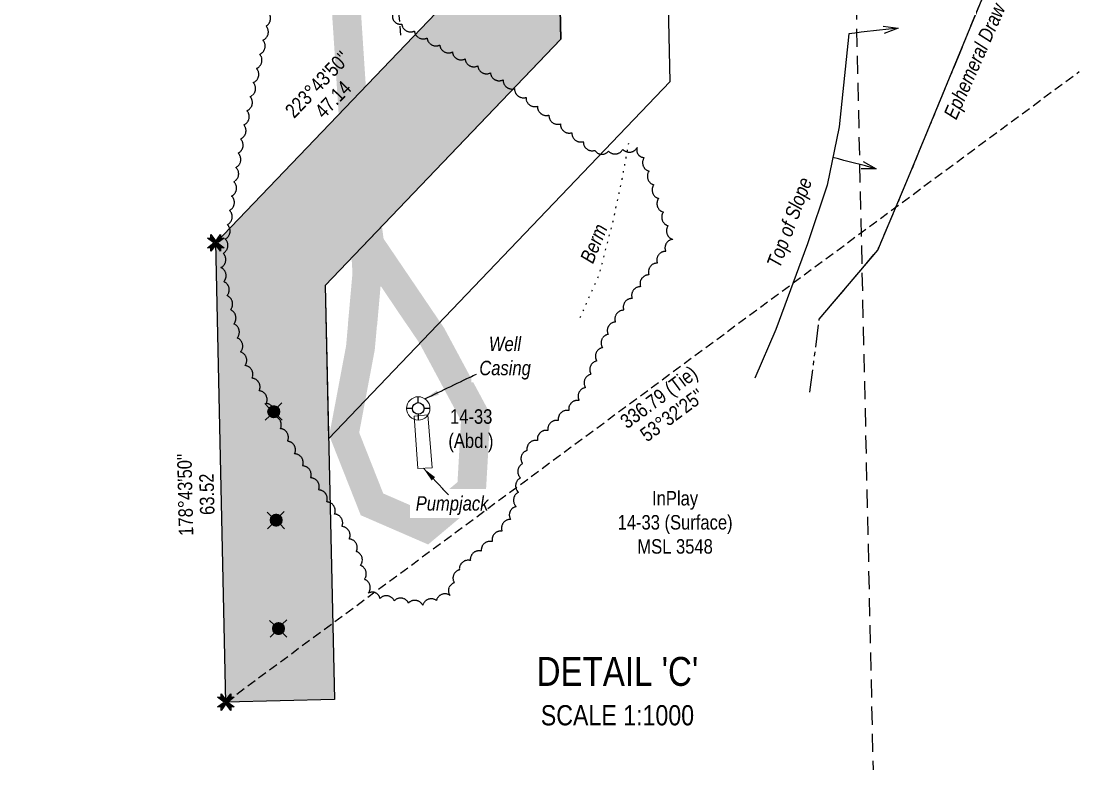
# Model space of a CAD drawing. Extents: x 601495 to 607119, y 5883555 to 5886722.
# Drawn here: x 602999 to 603733, y 5883555 to 5884073 of the extents above; entities that cross this region are included whole.
import ezdxf
from ezdxf.enums import TextEntityAlignment as Align

# ---------------------------------------------------------------- set-up
doc = ezdxf.new("R2010")
doc.units = 0
doc.header["$LTSCALE"] = 5
for name, pattern in [('0', [1, 1, 0]), ('foc-ACCESSROAD', [3.75, 2.5, -1.25]), ('foc-TIELINE', [1.875, 1.25, -0.625]), ('foc-TOPO', [1, 0.2, -0.8]), ('foc-TOPO-ephemeral', [6.25, 3.125, -0.625, 0.625, -0.625, 0.625, -0.625]), ('UG_PIPE', [1.875, 1.25, -0.625])]:
    doc.linetypes.add(name, pattern=pattern)
for name, color, linetype, lineweight in [('AS-GENERAL', 48, 'Continuous', 18), ('C-AR-T', 13, 'Continuous', 9), ('C-WS-T', 13, 'Continuous', 9), ('T-TEXT', 48, 'Continuous', 18)]:
    doc.layers.add(name, color=color, linetype=linetype, lineweight=lineweight)
for name, color, linetype in [('AS-PIPE-UG', 44, 'UG_PIPE'), ('AS-ROADS', 254, 'Continuous'), ('C-RW', 13, 'Continuous'), ('C-WS', 13, 'foc-ACCESSROAD'), ('DETAIL-T', 7, 'Continuous'), ('F-WS-S', 8, 'Continuous'), ('L-BD', 7, 'Continuous'), ('L-MON', 1, 'Continuous'), ('L-TIE', 7, 'foc-TIELINE'), ('P-PROPOSED', 10, 'Continuous'), ('P-PROPOSED-H', 21, 'Continuous'), ('T-BUSH', 110, '0'), ('T-DRAW', 143, 'foc-TOPO-ephemeral'), ('T-GENERAL', 48, 'foc-TOPO'), ('T-SLOPE', 48, 'Continuous'), ('T-WATER-T', 170, 'Continuous')]:
    doc.layers.add(name, color=color, linetype=linetype)
doc.styles.add('80CG', font='ARIALN.TTF', dxfattribs={"height": 10})
doc.styles.add('80L', font='ARIALN.TTF', dxfattribs={"height": 10})
doc.styles.add('80LS', font='ARIALNI.TTF', dxfattribs={"height": 10})
doc.styles.add('foc-LtypeFont', font='ARIALN.TTF', dxfattribs={"height": 7.35})
doc.linetypes.add('foc-TOPO-flowdirection-NOLINE', pattern='A,0,[">",foc-LtypeFont,S=0.3,R=0,X=0,Y=-0.945],-20,[">",foc-LtypeFont,S=0.3,R=0,X=0,Y=-0.945],0', length=20)
doc.dimstyles.new('Compass 5 000', dxfattribs={"dimscale": 5, "dimtxt": 9, "dimasz": 2, "dimexe": 0.2, "dimexo": 0.0625, "dimgap": 0.5, "dimtad": 0, "dimtih": 1, "dimtoh": 1, "dimzin": 0, "dimdsep": 46, "dimtxsty": '80CG', "dimcen": 0.1, "dimse1": 1, "dimse2": 1, "dimclrd": 256, "dimclrt": 256, "dimaunit": 1, "dimadec": 4, "dimazin": 0, "dimtfac": 0.06, "dimtofl": 0, "dimtmove": 0, "dimatfit": 1, "dimfxl": 0.2, "dimtolj": 1, "dimtzin": 0, "dimlwd": -1, "dimarcsym": 0})

# ---------------------------------------------------------------- blocks, each defined once
blk = doc.blocks.new('WC')
at = {"layer": 'L-MON'}
h = blk.add_hatch(color=255, dxfattribs=at)
h.dxf.hatch_style = 1
edge = h.paths.add_edge_path()
edge.add_arc((0, 0), 0.9, 0, 360)
at = {"layer": 'L-MON', "color": 240, "flags": 128}
for points in [[(-0.62, 0.5), (-1.23, 1.12)], [(0.52, 0.61), (1.13, 1.21)], [(-1.18, -1.18), (-0.56, -0.57)], [(1.16, -1.18), (0.56, -0.57)]]:
    blk.add_lwpolyline(points, dxfattribs=at)
at = {"layer": 'L-MON', "color": 240}
for radius in [0.8, 0.373]:
    blk.add_circle((0, 0), radius, dxfattribs=at)
blk = doc.blocks.new('GABD')
for p, q in [((0, 0.81), (0, 1.62)), ((-0.81, 0), (-1.62, 0)), ((1.62, 0), (0.81, 0)), ((0, -0.81), (0, -1.62))]:
    blk.add_line(p, q)
blk.add_circle((0, 0), 0.8)
blk = doc.blocks.new('TEMP')
h = blk.add_hatch(color=255)
h.dxf.hatch_style = 1
h.paths.add_polyline_path([(0, 0.25), (-0.67, 1.15), (-0.67, 0.67), (-1.15, 0.67), (-0.25, 0), (-1.15, -0.67), (-0.67, -0.67), (-0.67, -1.15), (0, -0.25), (0.67, -1.15), (0.67, -0.67), (1.15, -0.67), (0.25, 0), (1.15, 0.67), (0.67, 0.67), (0.67, 1.15)])
h.paths.add_polyline_path([(0.57, 0.85), (0.57, 0.57), (0.85, 0.57), (0.08, 0), (0.85, -0.57), (0.57, -0.57), (0.57, -0.85), (0, -0.08), (-0.57, -0.85), (-0.57, -0.57), (-0.85, -0.57), (-0.08, 0), (-0.85, 0.57), (-0.57, 0.57), (-0.57, 0.85), (0, 0.08)], flags=16)
h = blk.add_hatch(color=1)
h.dxf.hatch_style = 1
h.paths.add_polyline_path([(0, 0.08), (-0.57, 0.85), (-0.57, 0.57), (-0.85, 0.57), (-0.08, 0), (-0.85, -0.57), (-0.57, -0.57), (-0.57, -0.85), (0, -0.08), (0.57, -0.85), (0.57, -0.57), (0.85, -0.57), (0.08, 0), (0.85, 0.57), (0.57, 0.57), (0.57, 0.85)])
at = {"color": 1}
for p, q in [((-0.08, 0), (0.08, 0)), ((0, 0.08), (0, -0.08))]:
    blk.add_line(p, q, dxfattribs=at)
at = {"color": 255, "flags": 128}
blk.add_lwpolyline([(-0.25, 0), (-1.15, 0.67), (-0.67, 0.67), (-0.67, 1.15), (0, 0.25), (0.67, 1.15), (0.67, 0.67), (1.15, 0.67), (0.25, 0), (1.15, -0.67), (0.67, -0.67), (0.67, -1.15), (0, -0.25), (-0.67, -1.15), (-0.67, -0.67), (-1.15, -0.67)], close=True, dxfattribs=at)
at = {"color": 1, "flags": 128}
blk.add_lwpolyline([(-0.08, 0), (-0.85, 0.57), (-0.57, 0.57), (-0.57, 0.85), (0, 0.08), (0.57, 0.85), (0.57, 0.57), (0.85, 0.57), (0.08, 0), (0.85, -0.57), (0.57, -0.57), (0.57, -0.85), (0, -0.08), (-0.57, -0.85), (-0.57, -0.57), (-0.85, -0.57)], close=True, dxfattribs=at)

msp = doc.modelspace()

# ---------------------------------------------------------------- hatches: boundary and pattern name
at = {"layer": 'AS-ROADS'}
h = msp.add_hatch(color=256, dxfattribs=at)
h.dxf.hatch_style = 1
h.paths.add_polyline_path([(603224.786, 5883864.372), (603244.93, 5883863.221), (603247.299, 5883890.014), (603264.451, 5883864.561), (603279.585, 5883877.95), (603249.318, 5883921.937), (603238.786, 5884001.587), (603218.913, 5883999.088), (603224.443, 5883958.285), (603227.854, 5883898.745)])
at = {"layer": 'P-PROPOSED-H'}
h = msp.add_hatch(color=256, dxfattribs=at)
h.dxf.hatch_style = 1
h.paths.add_polyline_path([(603360.258, 5884577.447), (603285.306, 5884575.787), (603296.073, 5884089.772), (603133.338, 5883919.664), (603140.37, 5883602.26), (603215.321, 5883603.92), (603208.977, 5883890.278), (603371.712, 5884060.387)])

# ---------------------------------------------------------------- linework, layer by layer
at = {"layer": 'AS-GENERAL', "flags": 128}
msp.add_lwpolyline([(603273.132, 5883763.722), (603283.012, 5883764.142), (603279.897, 5883800.712), (603270.457, 5883799.987)], close=True, dxfattribs=at)
at = {"layer": 'AS-GENERAL'}
msp.add_circle((603273.347, 5883805.242), 8.071, dxfattribs=at)
at = {"layer": 'AS-PIPE-UG', "flags": 128}
msp.add_lwpolyline([(603267.432, 5884452.702), (603257.147, 5884402.407), (603254.452, 5884266.747), (603256.052, 5884123.497), (603261.132, 5884062.532)], dxfattribs=at)
at = {"layer": 'AS-ROADS', "const_width": 19.992, "flags": 128}
msp.add_lwpolyline([(603216.222, 5884607.217), (603215.392, 5884476.482), (603214.987, 5884336.717), (603216.162, 5884208.292), (603222.462, 5884097.972), (603228.857, 5884000.572), (603239.752, 5883918.942), (603282.672, 5883855.612), (603313.037, 5883799.037), (603310.187, 5883749.427), (603278.467, 5883722.822), (603241.352, 5883738.937), (603222.142, 5883787.522), (603233.352, 5883847.147), (603237.919, 5883898.293), (603234.431, 5883958.375)], dxfattribs=at)
at = {"layer": 'C-WS', "flags": 128}
msp.add_lwpolyline([(602998.867, 5884097.048), (603575.407, 5884109.821), (603587.688, 5883555.452)], dxfattribs=at)
at = {"layer": 'T-BUSH', "flags": 128}
msp.add_lwpolyline([(603732.692, 5884595.54, 0.2445575), (603727.753, 5884592.834, 0.5205671), (603717.759, 5884592.625, 0.5205671), (603707.766, 5884592.415, 0.5205671), (603697.772, 5884592.206, 0.5205671), (603687.778, 5884591.996, 0.5205671), (603677.784, 5884591.787, 0.5205671), (603667.79, 5884591.577, 0.5205671), (603657.796, 5884591.368, 0.5205671), (603647.805, 5884591.064, 0.5205671), (603637.814, 5884590.746, 0.5205671), (603627.823, 5884590.428, 0.5205671), (603617.832, 5884590.11, 0.5205671), (603607.841, 5884589.791, 0.5205671), (603597.85, 5884589.473, 0.5205671), (603587.859, 5884589.155, 0.5205671), (603577.869, 5884588.837, 0.5205671), (603567.878, 5884588.519, 0.5205671), (603557.891, 5884588.086, 0.5205671), (603547.905, 5884587.646, 0.5205671), (603537.918, 5884587.206, 0.5205671), (603527.932, 5884586.766, 0.5205671), (603517.946, 5884586.327, 0.5205671), (603507.959, 5884585.887, 0.5205671), (603497.973, 5884585.447, 0.5205671), (603487.987, 5884585.007, 0.5205671), (603478, 5884584.567, 0.5205671), (603468.014, 5884584.127, 0.5205671), (603458.028, 5884583.688, 0.5205671), (603448.101, 5884582.525, 0.5205671), (603438.18, 5884581.309, 0.5205671), (603428.258, 5884580.092, 0.5205671), (603418.336, 5884578.875, 0.5205671), (603408.415, 5884577.658, 0.5205671), (603398.493, 5884576.441, 0.5205671), (603388.571, 5884575.225, 0.5205671), (603378.623, 5884574.454, 0.5205671), (603368.626, 5884574.456, 0.5205671), (603358.63, 5884574.459, 0.5205671), (603348.634, 5884574.461, 0.5205671), (603338.638, 5884574.463, 0.5205671), (603328.642, 5884574.465, 0.5205671), (603318.646, 5884574.467, 0.5205671), (603308.65, 5884574.469, 0.5205671), (603298.654, 5884574.471, 0.5205671), (603288.658, 5884574.473, 0.5205671), (603278.81, 5884572.862, 0.5205671), (603269.249, 5884570.652, 0.5205671), (603263.979, 5884562.159, 0.5205671), (603258.709, 5884553.665, 0.5205671), (603253.439, 5884545.171, 0.5205671), (603249.4, 5884536.264, 0.5205671), (603248.487, 5884526.31, 0.5205671), (603247.575, 5884516.356, 0.5205671), (603246.662, 5884506.401, 0.5205671), (603245.749, 5884496.447, 0.5205671), (603244.836, 5884486.493, 0.5205671), (603244.076, 5884476.528, 0.5205671), (603243.605, 5884466.543, 0.5205671), (603243.134, 5884456.558, 0.5205671), (603242.663, 5884446.573, 0.5205671), (603242.193, 5884436.588, 0.5205671), (603241.722, 5884426.604, 0.5205671), (603241.251, 5884416.619, 0.5205671), (603240.78, 5884406.634, 0.5205671), (603240.309, 5884396.649, 0.5205671), (603240.476, 5884386.662, 0.5205671), (603240.9, 5884376.675, 0.5205671), (603241.324, 5884366.688, 0.5205671), (603241.747, 5884356.701, 0.5205671), (603242.171, 5884346.714, 0.5205671), (603242.595, 5884336.727, 0.5205671), (603243.019, 5884326.74, 0.5205671), (603243.443, 5884316.753, 0.5205671), (603243.836, 5884306.765, 0.5205671), (603244.011, 5884296.771, 0.5205671), (603244.185, 5884286.776, 0.5205671), (603244.36, 5884276.782, 0.5205671), (603244.534, 5884266.787, 0.5205671), (603244.709, 5884256.793, 0.5205671), (603244.883, 5884246.798, 0.5205671), (603245.058, 5884236.804, 0.5205671), (603245.232, 5884226.809, 0.5205671), (603245.407, 5884216.815, 0.5205671), (603245.581, 5884206.82, 0.5205671), (603245.756, 5884196.826, 0.5205671), (603245.976, 5884186.834, 0.5205671), (603246.842, 5884176.875, 0.5205671), (603247.708, 5884166.917, 0.5205671), (603248.573, 5884156.958, 0.5205671), (603249.439, 5884147, 0.5205671), (603250.304, 5884137.042, 0.5205671), (603251.17, 5884127.083, 0.5205671), (603252.036, 5884117.125, 0.5205671), (603252.901, 5884107.166, 0.5205671), (603253.767, 5884097.208, 0.5205671), (603254.633, 5884087.249, 0.5205671), (603255.498, 5884077.291, 0.5205671), (603261.908, 5884070.943, 0.5205671), (603270.665, 5884066.124, 0.5205671), (603279.423, 5884061.305, 0.5205671), (603288.181, 5884056.486, 0.5205671), (603296.939, 5884051.667, 0.5205671), (603305.696, 5884046.848, 0.5205671), (603314.454, 5884042.029, 0.5205671), (603323.212, 5884037.21, 0.5205671), (603331.97, 5884032.391, 0.5205671), (603339.922, 5884026.342, 0.5205671), (603347.84, 5884020.241, 0.5205671), (603355.758, 5884014.14, 0.5205671), (603363.677, 5884008.039, 0.5205671), (603371.595, 5884001.939, 0.5205671), (603379.513, 5883995.838, 0.5205671), (603387.432, 5883989.737, 0.5205671), (603395.35, 5883983.636, 0.5205671), (603404.815, 5883983.178, 0.5205671), (603414.737, 5883984.391, 0.5205671), (603424.659, 5883985.603, 0.5205671), (603429.54, 5883978.706, 0.5205671), (603432.843, 5883969.272, 0.5205671), (603436.146, 5883959.837, 0.5205671), (603439.45, 5883950.403, 0.5205671), (603442.753, 5883940.968, 0.5205671), (603446.056, 5883931.534, 0.5205671), (603449.359, 5883922.099, 0.5205671), (603444.389, 5883913.841, 0.5205671), (603438.586, 5883905.702, 0.5205671), (603432.784, 5883897.562, 0.5205671), (603426.982, 5883889.423, 0.5205671), (603421.179, 5883881.283, 0.5205671), (603415.377, 5883873.143, 0.5205671), (603409.574, 5883865.004, 0.5205671), (603404.53, 5883856.439, 0.5205671), (603400.619, 5883847.24, 0.5205671), (603396.708, 5883838.041, 0.5205671), (603392.796, 5883828.842, 0.5205671), (603388.885, 5883819.643, 0.5205671), (603384.591, 5883810.708, 0.5205671), (603377.372, 5883803.795, 0.5205671), (603370.153, 5883796.881, 0.5205671), (603362.933, 5883789.967, 0.5205671), (603355.714, 5883783.053, 0.5205671), (603348.494, 5883776.139, 0.5205671), (603345.452, 5883767.069, 0.5205671), (603343.995, 5883757.179, 0.5205671), (603342.538, 5883747.29, 0.5205671), (603341.081, 5883737.401, 0.5205671), (603337.096, 5883728.544, 0.5205671), (603331.214, 5883720.462, 0.5205671), (603324.48, 5883713.165, 0.5205671), (603316.903, 5883706.645, 0.5205671), (603309.326, 5883700.125, 0.5205671), (603301.749, 5883693.606, 0.5205671), (603298.317, 5883684.716, 0.5205671), (603295.215, 5883675.993, 0.5205671), (603285.836, 5883672.538, 0.5205671), (603276.449, 5883669.148, 0.5205671), (603266.579, 5883670.727, 0.5205671), (603256.708, 5883672.306, 0.5205671), (603246.838, 5883673.885, 0.5205671), (603238.778, 5883677.501, 0.5205671), (603236.049, 5883687.117, 0.5205671), (603233.32, 5883696.734, 0.5205671), (603230.592, 5883706.35, 0.5205671), (603225.645, 5883715.015, 0.5205671), (603220.56, 5883723.622, 0.5205671), (603215.476, 5883732.228, 0.5205671), (603210.019, 5883740.6, 0.5205671), (603204.461, 5883748.909, 0.5205671), (603198.904, 5883757.217, 0.5205671), (603193.346, 5883765.526, 0.5205671), (603187.858, 5883773.877, 0.5205671), (603182.958, 5883782.59, 0.5205671), (603178.057, 5883791.302, 0.5205671), (603173.156, 5883800.014, 0.5205671), (603168.256, 5883808.726, 0.5205671), (603163.355, 5883817.439, 0.5205671), (603158.455, 5883826.151, 0.5205671), (603153.554, 5883834.863, 0.5205671), (603150.472, 5883844.289, 0.5205671), (603148.14, 5883854.009, 0.5205671), (603145.808, 5883863.73, 0.5205671), (603143.476, 5883873.45, 0.5205671), (603141.144, 5883883.17, 0.5205671), (603138.812, 5883892.89, 0.5205671), (603136.929, 5883902.63, 0.5205671), (603138.409, 5883912.516, 0.5205671), (603139.89, 5883922.402, 0.5205671), (603141.37, 5883932.287, 0.5205671), (603142.85, 5883942.173, 0.5205671), (603144.33, 5883952.059, 0.5205671), (603145.81, 5883961.945, 0.5205671), (603147.29, 5883971.831, 0.5205671), (603148.77, 5883981.717, 0.5205671), (603150.475, 5883991.56, 0.5205671), (603152.682, 5884001.31, 0.5205671), (603154.889, 5884011.059, 0.5205671), (603157.095, 5884020.808, 0.5205671), (603159.302, 5884030.558, 0.5205671), (603161.509, 5884040.307, 0.5205671), (603163.716, 5884050.056, 0.5205671), (603165.923, 5884059.806, 0.5205671), (603168.13, 5884069.555, 0.5205671), (603169.052, 5884079.485, 0.5205671), (603169.614, 5884089.465, 0.5205671), (603170.177, 5884099.445, 0.5205671), (603170.739, 5884109.425, 0.5205671), (603171.302, 5884119.405, 0.5205671), (603171.864, 5884129.386, 0.5205671), (603172.427, 5884139.366, 0.5205671), (603172.989, 5884149.346, 0.5205671), (603173.552, 5884159.326, 0.5205671), (603175.905, 5884169.031, 0.5205671), (603178.367, 5884178.719, 0.5205671), (603180.829, 5884188.407, 0.5205671), (603183.291, 5884198.095, 0.5205671), (603185.753, 5884207.783, 0.5205671), (603188.215, 5884217.471, 0.5205671), (603188.506, 5884227.437, 0.5205671), (603188.556, 5884237.432, 0.5205671), (603188.607, 5884247.428, 0.5205671), (603188.657, 5884257.424, 0.5205671), (603188.708, 5884267.42, 0.5205671), (603188.759, 5884277.416, 0.5205671), (603188.809, 5884287.412, 0.5205671), (603188.86, 5884297.408, 0.5205671), (603188.911, 5884307.404, 0.5205671), (603188.961, 5884317.399, 0.5205671), (603189.012, 5884327.395, 0.5205671), (603189.205, 5884337.389, 0.5205671), (603189.467, 5884347.382, 0.5205671), (603189.73, 5884357.374, 0.5205671), (603189.993, 5884367.367, 0.5205671), (603190.255, 5884377.359, 0.5205671), (603190.518, 5884387.352, 0.5205671), (603190.78, 5884397.344, 0.5205671), (603191.043, 5884407.337, 0.5205671), (603191.305, 5884417.329, 0.5205671), (603191.568, 5884427.322, 0.5205671), (603191.831, 5884437.315, 0.5205671), (603191.885, 5884447.306, 0.5205671), (603191.517, 5884457.295, 0.5205671), (603191.149, 5884467.285, 0.5205671), (603190.78, 5884477.274, 0.5205671), (603190.412, 5884487.263, 0.5205671), (603190.044, 5884497.252, 0.5205671), (603189.675, 5884507.241, 0.5205671), (603189.307, 5884517.231, 0.5205671), (603188.939, 5884527.22, 0.5205671), (603188.57, 5884537.209, 0.5205671), (603188.202, 5884547.198, 0.5205671), (603186.756, 5884556.991, 0.5205671), (603179.563, 5884563.932, 0.5205671), (603172.37, 5884570.873, 0.5205671), (603162.525, 5884571.15, 0.5205671), (603152.53, 5884571.048, 0.5205671), (603142.534, 5884570.946, 0.5205671), (603132.539, 5884570.844, 0.5205671), (603122.543, 5884570.742, 0.5205671), (603112.57, 5884571.375, 0.5205671), (603102.599, 5884572.085, 0.5205671), (603092.628, 5884572.795, 0.5205671), (603082.658, 5884573.505, 0.5205671), (603072.687, 5884574.215, 0.5205671), (603062.716, 5884574.924, 0.5205671), (603052.745, 5884575.634, 0.5205671), (603042.775, 5884576.345, 0.5205671), (603032.804, 5884577.059, 0.5205671), (603022.834, 5884577.773, 0.5205671), (603012.863, 5884578.487, 0.5205671), (603002.893, 5884579.201, 0.2109962), (602998.867, 5884582.047)], format="xyb", dxfattribs=at)
at = {"layer": 'T-DRAW', "flags": 128}
msp.add_lwpolyline([(603544.112, 5883816.512), (603550.552, 5883867.022), (603590.982, 5883914.747), (603613.487, 5883967.982), (603643.377, 5884040.502), (603671.537, 5884108.697), (603653.847, 5884167.087), (603655.447, 5884211.672), (603681.337, 5884252.357), (603676.517, 5884328.672), (603666.972, 5884406.827), (603650.352, 5884463.192), (603640.787, 5884522.612), (603612.432, 5884563.092)], dxfattribs=at)
at = {"layer": 'T-DRAW', "linetype": 'foc-TOPO-flowdirection-NOLINE', "flags": 128}
msp.add_lwpolyline([(603550.552, 5883867.022), (603590.982, 5883914.747), (603613.487, 5883967.982), (603643.377, 5884040.502), (603671.537, 5884108.697), (603653.847, 5884167.087), (603655.447, 5884211.672), (603681.337, 5884252.357), (603676.517, 5884328.672), (603666.972, 5884406.827), (603650.352, 5884463.192), (603640.787, 5884522.612), (603612.432, 5884563.092)], dxfattribs=at)
at = {"layer": 'T-GENERAL', "flags": 128}
msp.add_lwpolyline([(603385.247, 5883868.037), (603398.467, 5883897.797), (603408.047, 5883934.702), (603414.377, 5883964.142), (603418.882, 5883988.512)], dxfattribs=at)
at = {"layer": 'T-SLOPE', "flags": 128}
msp.add_lwpolyline([(603570.892, 5884064.317), (603564.367, 5883999.897), (603556.097, 5883959.682), (603542.397, 5883918.987), (603520.417, 5883859.732), (603505.917, 5883826.187)], dxfattribs=at)

# ---------------------------------------------------------------- block references
at = {"layer": 'F-WS-S', "xscale": 4.998005649999981, "yscale": 4.998005649999981, "zscale": 4.998005649999981}
msp.add_blockref('GABD', (603273.347, 5883805.242), dxfattribs=at)
at = {"layer": 'L-MON'}
for name, p, xscale, yscale, zscale in [('TEMP', (603133.338, 5883919.664), 4.998005649999986, 4.998005649999986, 4.998005649999986), ('WC', (603173.418, 5883802.961), 4.998005649999981, 4.998005649999981, 4.998005649999981), ('WC', (603175.078, 5883728.009), 4.998005649999981, 4.998005649999981, 4.998005649999981), ('WC', (603176.738, 5883653.058), 4.998005649999981, 4.998005649999981, 4.998005649999981), ('TEMP', (603140.37, 5883602.26), 4.998005649999986, 4.998005649999986, 4.998005649999986)]:
    msp.add_blockref(name, p, dxfattribs=dict(at, xscale=xscale, yscale=yscale, zscale=zscale))

# ---------------------------------------------------------------- texts
at = {"layer": 'C-WS-T', "insert": (603293.739, 5883804.636), "char_height": 9.99597, "attachment_point": 1, "style": '80L'}
msp.add_mtext_dynamic_manual_height_columns('\\pi1.53648,t111.49215;14-33\\P\\pi0.39438,t110.35005;(Abd.)', width=30.58575, gutter_width=49.98, heights=[0], dxfattribs=at)
at = {"layer": 'L-BD', "style": '80L'}
for s, height, rotation, p in [("223°43'50''", 9.99601, 46.2691, (603203.55, 5884029.208)), ('47.14', 9.996, 46.2691, (603214.384, 5884018.843)), ('336.79 (Tie)', 9.99601, 36.4601, (603440.339, 5883812.095)), ("53°32'25''", 9.996, 36.4601, (603448.804, 5883800.639)), ("178°43'50''", 9.99601, 91.2691, (603112.198, 5883745.578)), ('63.52', 9.996, 91.2691, (603127.189, 5883745.91))]:
    msp.add_text(s, height=height, rotation=rotation, dxfattribs=at).set_placement(p, align=Align.MIDDLE)

# ---------------------------------------------------------------- leaders
at = {"layer": 'T-SLOPE', "path_type": 1}
for points in [[(603604.993, 5884068.024), (603570.892, 5884064.317)], [(603589.933, 5883970.952), (603559.996, 5883978.645)]]:
    msp.add_leader(points, dimstyle='Compass 5 000', override={"dimldrblk": 'Open30'}, dxfattribs=at)

# ---------------------------------------------------------------- next in the draw order: texts
at = {"layer": 'C-AR-T', "insert": (603450.871, 5883726.444), "char_height": 9.99202, "width": 78.93195, "attachment_point": 5, "style": '80CG', "bg_fill": 3, "box_fill_scale": 1.15, "bg_fill_color": 256, "bg_fill_true_color": 256, "bg_fill_transparency": 0}
msp.add_mtext('\\A1;InPlay\\P14-33 (Surface)\\PMSL 3548', dxfattribs=at)
at = {"layer": 'DETAIL-T', "color": 3, "insert": (603411.02, 5883609.687), "char_height": 19.97827, "width": 190.10242, "attachment_point": 5, "style": '80CG', "bg_fill": 3, "box_fill_scale": 1.15, "bg_fill_color": 256, "bg_fill_true_color": 256, "bg_fill_transparency": 0}
msp.add_mtext("DETAIL 'C'\\P{\\H0.7x;SCALE 1:1000}", dxfattribs=at)
at = {"layer": 'T-TEXT', "attachment_point": 2, "style": '80LS', "bg_fill": 3, "box_fill_scale": 1.15, "bg_fill_color": 256, "bg_fill_true_color": 256, "bg_fill_transparency": 0}
for s, insert, char_height, width, rotation in [('Top of Slope', (603525.156, 5883935.564), 9.99202, 64.72773, 69.64821), ('Berm', (603389.994, 5883921.205), 9.992, 27.25423, 67.893818)]:
    msp.add_mtext(s, dxfattribs=dict(at, insert=insert, char_height=char_height, width=width, rotation=rotation))
at = {"layer": 'T-TEXT', "char_height": 9.99062, "attachment_point": 1, "style": '80L', "bg_fill": 2}
for s, width, insert in [('\\pi7.20248;{\\fArial Narrow|b0|i1|c0|p34;Well \\P\\pi0.57501;Casing}', 35.70828, (603314.953, 5883854.844)), ('\\pi-1.02058;{\\fArial Narrow|b0|i1|c0|p34;Pumpjack}', 48.26631, (603272.604, 5883744.581))]:
    msp.add_mtext_dynamic_manual_height_columns(s, width=width, gutter_width=49.973, heights=[0], dxfattribs=dict(at, insert=insert))
at = {"layer": 'T-WATER-T', "insert": (603636.139, 5884008.304), "char_height": 9.9916, "attachment_point": 1, "rotation": 66.281426, "style": '80L', "bg_fill": 3, "box_fill_scale": 1.15, "bg_fill_color": 256, "bg_fill_true_color": 256, "bg_fill_transparency": 0}
msp.add_mtext_dynamic_manual_height_columns('{\\fArial Narrow|b0|i1|c0|p34;Ephemeral Draw}', width=85.98975, gutter_width=49.98, heights=[0], dxfattribs=at)

# ---------------------------------------------------------------- next in the draw order: linework, layer by layer
at = {"layer": 'C-RW'}
msp.add_lwpolyline([(603732.692, 5884531.418), (603363.581, 5884434.011), (603371.855, 5884060.536), (603208.977, 5883890.278), (603211.326, 5883784.281), (603447.494, 5884031.15), (603439.841, 5884376.599), (603732.692, 5884453.881)], dxfattribs=at)
at = {"layer": 'L-TIE'}
msp.add_line((603140.37, 5883602.26), (603730.215, 5884038.087), dxfattribs=at)
at = {"layer": 'P-PROPOSED'}
msp.add_lwpolyline([(603360.258, 5884577.447), (603371.712, 5884060.387), (603208.977, 5883890.278), (603215.321, 5883603.92), (603140.37, 5883602.26), (603133.338, 5883919.664), (603296.073, 5884089.772), (603285.306, 5884575.787)], close=True, dxfattribs=at)

# ---------------------------------------------------------------- next in the draw order: leaders
at = {"layer": 'T-TEXT', "path_type": 1}
for points in [[(603277.919, 5883811.894), (603313.575, 5883829.044)], [(603276.893, 5883763.882), (603294.191, 5883745.469)]]:
    msp.add_leader(points, dimstyle='Compass 5 000', override={"dimgap": 0.5, "dimtad": 0}, dxfattribs=at)

doc.saveas('drawing.dxf')
